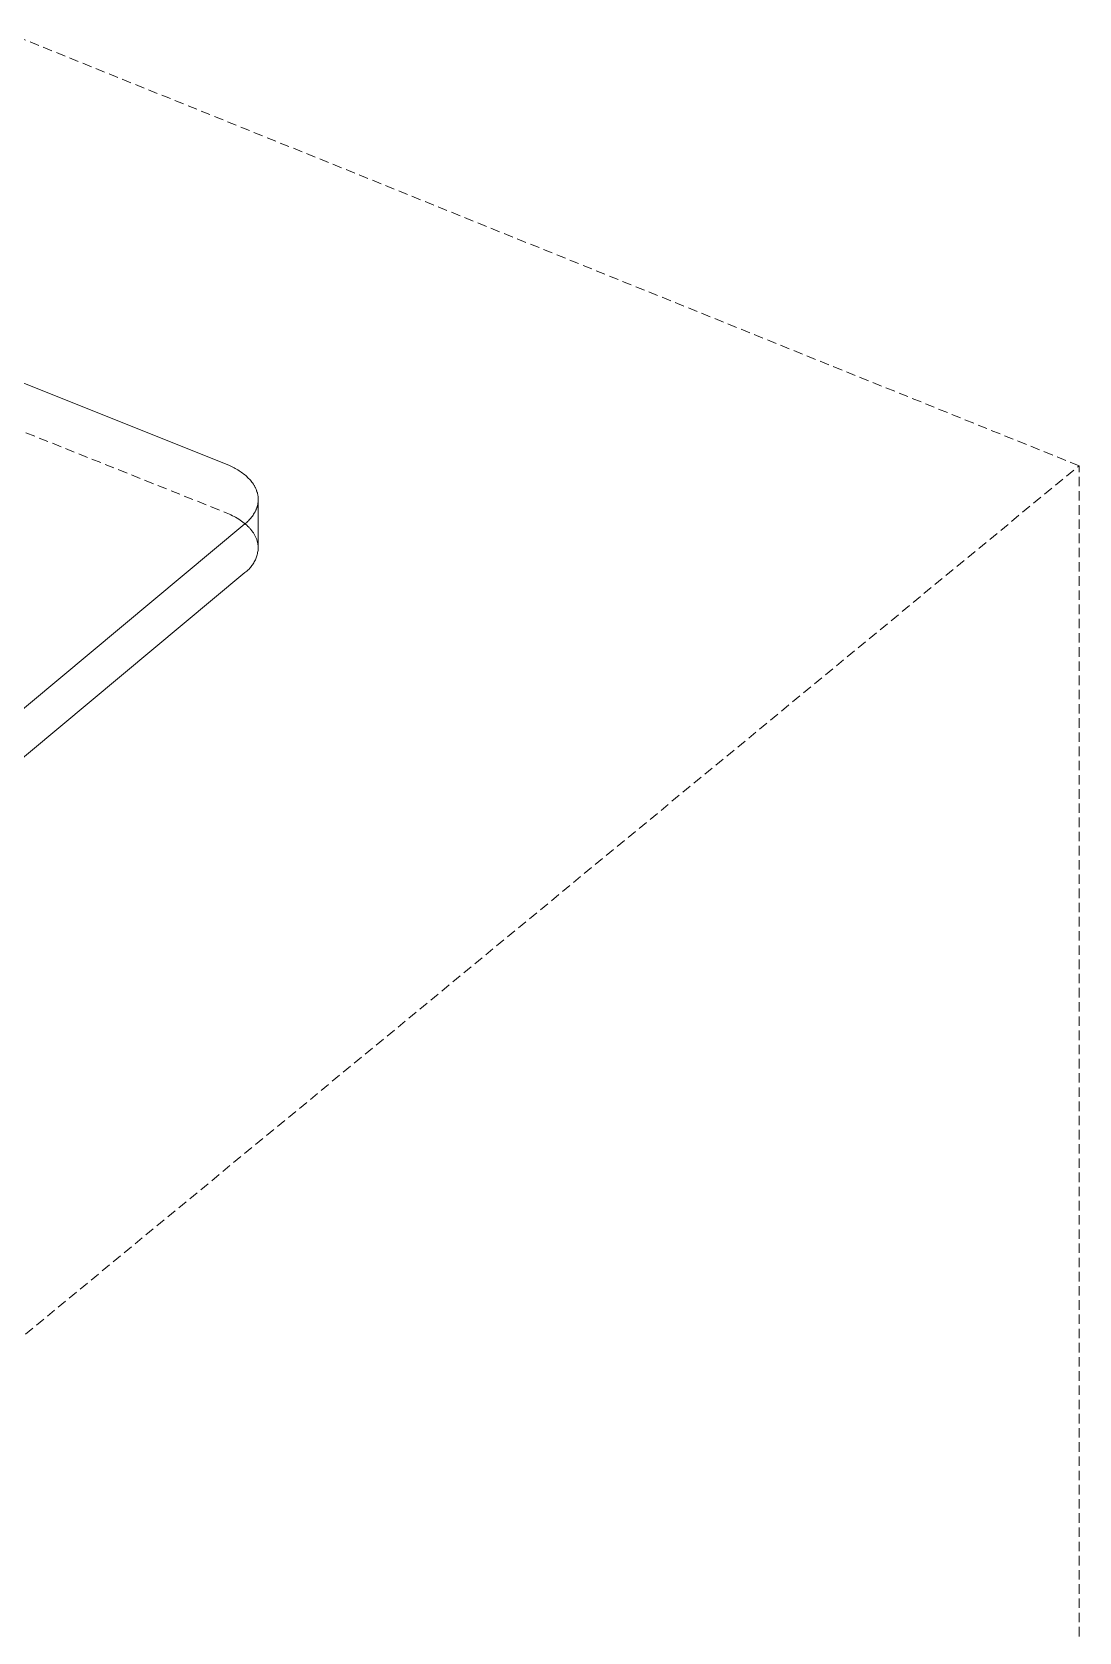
# Model space of a CAD drawing. Header units: millimetres. Extents: x -427 to 4679, y -324 to 2971.
# Drawn here: x 4538.1 to 4678.5, y 937.4 to 1152 of the extents above; entities that cross this region are included whole.
import ezdxf

# ---------------------------------------------------------------- set-up
doc = ezdxf.new("R2010")
doc.units = ezdxf.units.MM
doc.linetypes.add('HIDDEN', pattern=[1.905, 1.27, -0.635])
doc.layers.add('ZANO_R', color=7, linetype='Continuous', lineweight=0)
doc.layers.add('ZANO_R_przerywana', color=7, linetype='HIDDEN', lineweight=0)

msp = doc.modelspace()

# ---------------------------------------------------------------- linework, layer by layer
at = {"layer": 'ZANO_R'}
for p, q in [((4564.11, 1094.06), (4534.52, 1105.9)), ((4564.11, 1094.06), (4564.47, 1093.91)), ((4564.47, 1093.91), (4564.65, 1093.83)), ((4564.65, 1093.83), (4564.83, 1093.75)), ((4564.83, 1093.75), (4565, 1093.66)), ((4565, 1093.66), (4565.17, 1093.57)), ((4565.17, 1093.57), (4565.34, 1093.48)), ((4565.34, 1093.48), (4565.51, 1093.38)), ((4565.51, 1093.38), (4565.68, 1093.29)), ((4565.68, 1093.29), (4565.84, 1093.18)), ((4565.84, 1093.18), (4566, 1093.08)), ((4566, 1093.08), (4566.15, 1092.97)), ((4566.15, 1092.97), (4566.3, 1092.86)), ((4566.3, 1092.86), (4566.45, 1092.75)), ((4566.45, 1092.75), (4566.6, 1092.64)), ((4566.6, 1092.64), (4566.74, 1092.52)), ((4566.74, 1092.52), (4566.87, 1092.4)), ((4566.87, 1092.4), (4567, 1092.27)), ((4567, 1092.27), (4567.13, 1092.15)), ((4567.13, 1092.15), (4567.25, 1092.02)), ((4567.25, 1092.02), (4567.36, 1091.89)), ((4567.36, 1091.89), (4567.48, 1091.76)), ((4567.48, 1091.76), (4567.58, 1091.62)), ((4567.58, 1091.62), (4567.68, 1091.49)), ((4567.68, 1091.49), (4567.73, 1091.42)), ((4567.73, 1091.42), (4567.77, 1091.35)), ((4567.77, 1091.35), (4567.82, 1091.28)), ((4567.82, 1091.28), (4567.86, 1091.21)), ((4567.86, 1091.21), (4567.9, 1091.14)), ((4567.9, 1091.14), (4567.94, 1091.07)), ((4567.94, 1091.07), (4567.98, 1091)), ((4567.98, 1091), (4568.02, 1090.93)), ((4568.02, 1090.93), (4568.05, 1090.86)), ((4568.05, 1090.86), (4568.09, 1090.78)), ((4568.09, 1090.78), (4568.12, 1090.71)), ((4568.12, 1090.71), (4568.15, 1090.64)), ((4568.15, 1090.64), (4568.18, 1090.57)), ((4568.18, 1090.57), (4568.2, 1090.49)), ((4568.2, 1090.49), (4568.23, 1090.42)), ((4568.23, 1090.42), (4568.25, 1090.35)), ((4568.25, 1090.35), (4568.28, 1090.27)), ((4568.28, 1090.27), (4568.3, 1090.2)), ((4568.3, 1090.2), (4568.32, 1090.12)), ((4568.32, 1088.5), (4568.3, 1088.43)), ((4568.32, 1090.12), (4568.33, 1090.05)), ((4568.33, 1088.57), (4568.32, 1088.5)), ((4568.33, 1090.05), (4568.35, 1089.98)), ((4568.35, 1088.65), (4568.33, 1088.57)), ((4568.35, 1089.98), (4568.36, 1089.9)), ((4568.36, 1088.72), (4568.35, 1088.65)), ((4568.36, 1089.9), (4568.38, 1089.83)), ((4568.37, 1088.79), (4568.36, 1088.72)), ((4568.38, 1088.87), (4568.37, 1088.79)), ((4568.38, 1089.83), (4568.39, 1089.75)), ((4568.39, 1088.94), (4568.38, 1088.87)), ((4568.39, 1089.75), (4568.39, 1089.68)), ((4568.39, 1089.68), (4568.4, 1089.61)), ((4568.4, 1089.01), (4568.39, 1088.94)), ((4568.4, 1089.61), (4568.41, 1089.53)), ((4568.41, 1089.09), (4568.4, 1089.01)), ((4568.41, 1089.53), (4568.41, 1089.46)), ((4568.41, 1089.46), (4568.41, 1089.38)), ((4568.41, 1089.38), (4568.41, 1089.31)), ((4568.41, 1089.31), (4568.41, 1082.78)), ((4568.41, 1089.31), (4568.41, 1089.23)), ((4568.41, 1089.23), (4568.41, 1089.16)), ((4568.41, 1089.16), (4568.41, 1089.09)), ((4567, 1086.35), (4566.88, 1086.24)), ((4567.11, 1086.47), (4567, 1086.35)), ((4567.22, 1086.58), (4567.11, 1086.47)), ((4567.33, 1086.7), (4567.22, 1086.58)), ((4567.44, 1086.82), (4567.33, 1086.7)), ((4567.53, 1086.95), (4567.44, 1086.82)), ((4567.63, 1087.07), (4567.53, 1086.95)), ((4567.72, 1087.2), (4567.63, 1087.07)), ((4567.8, 1087.33), (4567.72, 1087.2)), ((4567.88, 1087.46), (4567.8, 1087.33)), ((4567.92, 1087.53), (4567.88, 1087.46)), ((4567.96, 1087.59), (4567.92, 1087.53)), ((4568, 1087.66), (4567.96, 1087.59)), ((4568.03, 1087.73), (4568, 1087.66)), ((4568.06, 1087.8), (4568.03, 1087.73)), ((4568.09, 1087.87), (4568.06, 1087.8)), ((4568.13, 1087.94), (4568.09, 1087.87)), ((4568.15, 1088.01), (4568.13, 1087.94)), ((4568.18, 1088.08), (4568.15, 1088.01)), ((4568.21, 1088.15), (4568.18, 1088.08)), ((4568.23, 1088.22), (4568.21, 1088.15)), ((4568.26, 1088.29), (4568.23, 1088.22)), ((4568.28, 1088.36), (4568.26, 1088.29)), ((4568.3, 1088.43), (4568.28, 1088.36)), ((4321.77, 881.95), (4566.64, 1086.03)), ((4566.76, 1086.13), (4566.64, 1086.03)), ((4566.88, 1086.24), (4566.76, 1086.13)), ((4568.31, 1082.05), (4568.28, 1081.9)), ((4568.34, 1082.19), (4568.31, 1082.05)), ((4568.37, 1082.34), (4568.34, 1082.19)), ((4568.39, 1082.49), (4568.37, 1082.34)), ((4568.4, 1082.64), (4568.39, 1082.49)), ((4568.41, 1082.78), (4568.4, 1082.64)), ((4567.09, 1079.88), (4566.98, 1079.78)), ((4567.19, 1079.98), (4567.09, 1079.88)), ((4567.3, 1080.09), (4567.19, 1079.98)), ((4567.39, 1080.2), (4567.3, 1080.09)), ((4567.49, 1080.32), (4567.39, 1080.2)), ((4567.58, 1080.44), (4567.49, 1080.32)), ((4567.66, 1080.56), (4567.58, 1080.44)), ((4567.74, 1080.68), (4567.66, 1080.56)), ((4567.82, 1080.81), (4567.74, 1080.68)), ((4567.89, 1080.94), (4567.82, 1080.81)), ((4567.96, 1081.07), (4567.89, 1080.94)), ((4568.03, 1081.21), (4567.96, 1081.07)), ((4568.09, 1081.34), (4568.03, 1081.21)), ((4568.14, 1081.48), (4568.09, 1081.34)), ((4568.19, 1081.62), (4568.14, 1081.48)), ((4568.24, 1081.76), (4568.19, 1081.62)), ((4568.28, 1081.9), (4568.24, 1081.76)), ((4566.64, 1079.5), (4321.77, 875.42)), ((4566.75, 1079.59), (4566.64, 1079.5)), ((4566.87, 1079.68), (4566.75, 1079.59)), ((4566.98, 1079.78), (4566.87, 1079.68))]:
    msp.add_line(p, q, dxfattribs=at)
at = {"layer": 'ZANO_R_przerywana'}
for p, q in [((4678.51, 1093.83), (4534.52, 1152.04)), ((4498.35, 1113.83), (4564.11, 1087.53)), ((4334.36, 810.07), (4678.51, 1093.83)), ((4678.51, 767.23), (4678.51, 1093.83)), ((4564.11, 1087.53), (4564.33, 1087.44)), ((4564.33, 1087.44), (4564.55, 1087.34)), ((4564.55, 1087.34), (4564.76, 1087.24)), ((4564.76, 1087.24), (4564.98, 1087.14)), ((4564.98, 1087.14), (4565.19, 1087.03)), ((4565.19, 1087.03), (4565.39, 1086.92)), ((4565.39, 1086.92), (4565.6, 1086.8)), ((4565.6, 1086.8), (4565.8, 1086.68)), ((4565.8, 1086.68), (4565.99, 1086.55)), ((4565.99, 1086.55), (4566.18, 1086.42)), ((4566.18, 1086.42), (4566.36, 1086.29)), ((4566.36, 1086.29), (4566.54, 1086.15)), ((4566.54, 1086.15), (4566.71, 1086.01)), ((4566.71, 1086.01), (4566.88, 1085.86)), ((4566.88, 1085.86), (4567.03, 1085.71)), ((4567.03, 1085.71), (4567.11, 1085.63)), ((4567.11, 1085.63), (4567.19, 1085.56)), ((4567.19, 1085.56), (4567.26, 1085.48)), ((4567.26, 1085.48), (4567.33, 1085.4)), ((4567.33, 1085.4), (4567.4, 1085.32)), ((4567.4, 1085.32), (4567.47, 1085.24)), ((4567.47, 1085.24), (4567.53, 1085.16)), ((4567.53, 1085.16), (4567.59, 1085.08)), ((4567.59, 1085.08), (4567.65, 1084.99)), ((4567.65, 1084.99), (4567.71, 1084.91)), ((4567.71, 1084.91), (4567.77, 1084.82)), ((4567.77, 1084.82), (4567.82, 1084.74)), ((4567.82, 1084.74), (4567.87, 1084.65)), ((4567.87, 1084.65), (4567.92, 1084.57)), ((4567.92, 1084.57), (4567.97, 1084.48)), ((4567.97, 1084.48), (4568.02, 1084.4)), ((4568.02, 1084.4), (4568.06, 1084.31)), ((4568.06, 1084.31), (4568.1, 1084.22)), ((4568.1, 1084.22), (4568.14, 1084.13)), ((4568.14, 1084.13), (4568.17, 1084.04)), ((4568.17, 1084.04), (4568.21, 1083.95)), ((4568.21, 1083.95), (4568.24, 1083.87)), ((4568.24, 1083.87), (4568.27, 1083.78)), ((4568.27, 1083.78), (4568.29, 1083.69)), ((4568.29, 1083.69), (4568.32, 1083.6)), ((4568.32, 1083.6), (4568.34, 1083.51)), ((4568.34, 1083.51), (4568.35, 1083.42)), ((4568.35, 1083.42), (4568.37, 1083.33)), ((4568.37, 1083.33), (4568.38, 1083.24)), ((4568.38, 1083.24), (4568.4, 1083.14)), ((4568.4, 1083.14), (4568.4, 1083.05)), ((4568.4, 1083.05), (4568.41, 1082.96)), ((4568.41, 1082.96), (4568.41, 1082.87)), ((4568.41, 1082.87), (4568.41, 1082.78))]:
    msp.add_line(p, q, dxfattribs=at)

doc.saveas('drawing.dxf')
